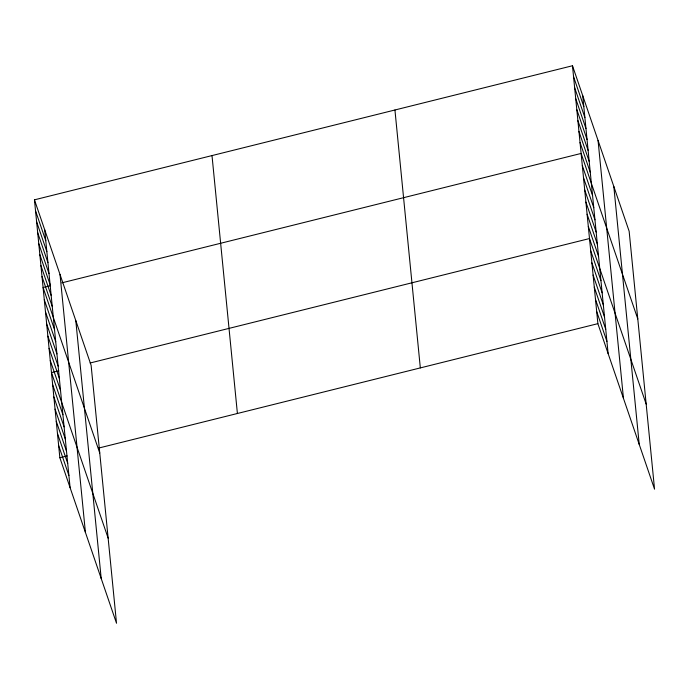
<?xml version="1.0" encoding="UTF-8"?>
<svg xmlns="http://www.w3.org/2000/svg" width="689" height="689" viewBox="0 0 689 689"><rect width="100%" height="100%" fill="white"/><g stroke="black" fill="none" stroke-linecap="round" stroke-linejoin="round"><path stroke-width="1.03" d="M34.45 199.827L91.12 365.342L116.519 623.252L59.848 457.737L34.45 199.827L572.481 65.748L629.152 231.263L654.55 489.173L597.88 323.658L572.481 65.748M50.4 285.694L43.088 287.52L99.75 453.035M61.889 282.834L581.12 153.44L637.79 318.955M58.78 370.803L51.468 372.628L108.139 538.143M90.113 363L589.5 238.549L646.17 404.064M59.848 457.737L67.16 455.911M98.493 448.108L597.88 323.658M573.567 76.712L583.816 106.649M574.643 87.675L584.892 117.612M575.72 98.63L585.969 128.576M576.805 109.594L587.054 139.531M577.882 120.558L588.13 150.495M578.958 131.521L589.207 161.459M580.043 142.477L590.292 172.414M582.317 165.601L592.566 195.538M583.514 177.753L593.763 207.69M584.711 189.914L594.96 219.851M585.908 202.075L596.157 232.012M587.106 214.227L597.354 244.173M588.303 226.388L598.552 256.325M590.697 250.71L600.946 280.647M591.894 262.862L602.143 292.799M593.091 275.023L603.34 304.96M594.288 287.184L604.537 317.121M595.485 299.345L605.734 329.282M596.683 311.497L606.931 341.434M35.527 210.791L45.775 240.728M36.612 221.755L46.861 251.692M37.688 232.71L47.937 262.647M38.765 243.673L49.014 273.611M39.85 254.637L50.099 284.574M40.927 265.601L51.175 295.538M42.003 276.556L52.252 306.493M44.285 299.681L54.534 329.618M45.483 311.833L55.731 341.77M46.68 323.994L56.929 353.931M47.877 336.154L58.126 366.092M49.074 348.307L59.323 378.252M50.271 360.468L60.52 390.405M52.665 384.789L62.914 414.726M53.863 396.942L64.111 426.879M55.06 409.102L65.309 439.039M56.257 421.263L66.506 451.2M57.454 433.424L67.703 463.361M58.651 445.576L68.9 475.513M613.83 186.521L639.228 444.431M598.052 140.427L623.45 398.337M582.73 95.685L608.129 353.595M394.935 109.999L420.333 367.9M212.005 155.585L237.404 413.495M75.799 320.6L101.197 578.51M60.021 274.506L85.419 532.416M44.699 229.764L70.097 487.674"/></g></svg>
